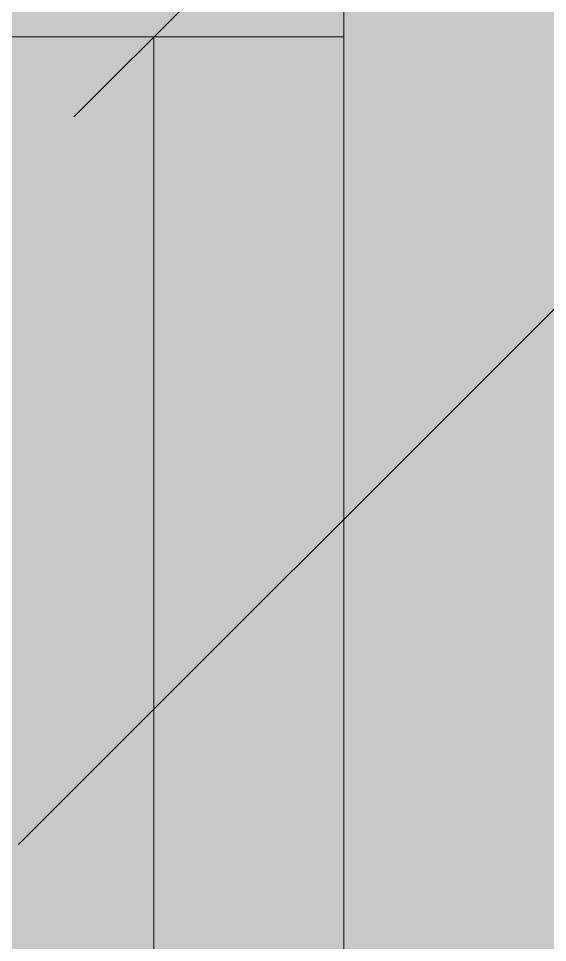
# Model space of a CAD drawing. Header units: millimetres. Extents: x -248073 to 8952771, y -150083 to 710860.
# Drawn here: x -100 to -2.6, y 124018.2 to 124188.3 of the extents above; entities that cross this region are included whole.
import ezdxf

# ---------------------------------------------------------------- set-up
doc = ezdxf.new("R2010")
doc.units = ezdxf.units.MM
doc.layers.add('АР_Окна БЛОК', color=250, linetype='Continuous', lineweight=13)
doc.layers.add('АР_Штриховка монолит', color=250, linetype='Continuous', lineweight=9)

# ---------------------------------------------------------------- blocks, each defined once
blk = doc.blocks.new('*U410')
h = blk.add_hatch(color=8)
h.dxf.hatch_style = 1
h.paths.add_polyline_path([(-1310.000000000001, 140.0283828641976), (-1.191041587386789e-13, 140.0283828641989), (1.862205911467884e-13, -220), (-1310.000000000001, -220.0000000000011)])
at = {"color": 8}
for p, q in [((-1310.000000000001, -1.13686837721616e-12), (0, 0)), ((-1240.000000000001, -1.080024958355352e-12), (-1240.000000000015, -70.00000000000108)), ((-1240.000000000001, -35.00000000000108), (-69.99999999999999, -34.99999999981088))]:
    blk.add_line(p, q, dxfattribs=at)

msp = doc.modelspace()

# ---------------------------------------------------------------- hatches: boundary and pattern name
at = {"layer": 'АР_Штриховка монолит', "ltscale": 100}
h = msp.add_hatch(dxfattribs=at)
h.set_pattern_fill('ANSI35', color=8, scale=700)
h.set_pattern_definition([(45, (-944996.6921490544, 169831.524181803), (-123.7436867076458, 123.7436867076458), []), (45, (-944872.9484625544, 169831.524181803), (-123.7436867076458, 123.7436867076458), [218.75, -43.75, 0, -43.75])])
h.paths.add_polyline_path([(100, 129410.0004952907), (-99.99999999994179, 129409.9995047093), (-99.98275943531189, 119899.9997523546), (12053.19748754418, 119900.0001238226), (12053.19748754418, 120099.9998761772), (100.0172405645135, 120099.9999999999)])

# ---------------------------------------------------------------- block references
at = {"layer": 'АР_Окна БЛОК', "color": 8, "rotation": 270}
msp.add_blockref('*U410', (-40.11758999060839, 122944.9652780534), dxfattribs=at)

doc.saveas('drawing.dxf')
